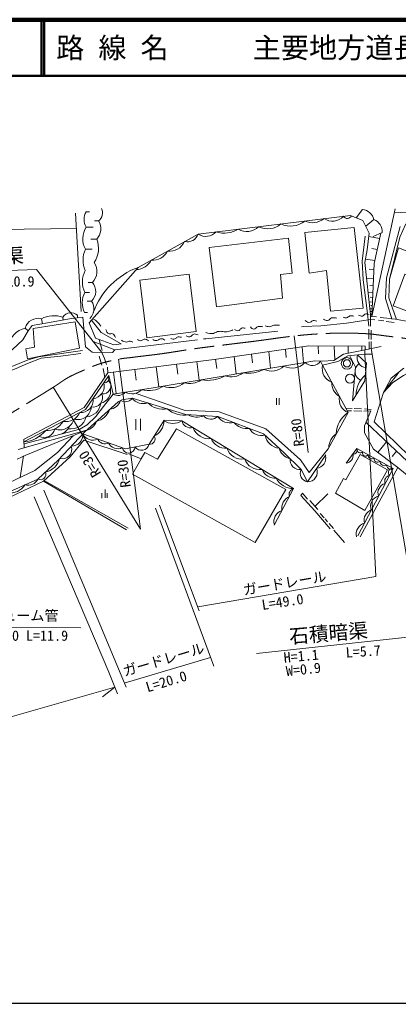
# Model space of a CAD drawing. Units: millimetres, scale not verified. Extents: x 40000 to 680000, y 20000 to 380000.
# Drawn here: x 173890 to 241209, y 205000 to 380000 of the extents above; entities that cross this region are included whole.
import ezdxf
from ezdxf.enums import TextEntityAlignment as Align

# ---------------------------------------------------------------- set-up
doc = ezdxf.new("R2010")
doc.units = ezdxf.units.MM
doc.header["$LTSCALE"] = 1000
doc.linetypes.add('CHAIN', pattern=[18.5, 12, -1.5, 3.5, -1.5])
for name, color, linetype, lineweight in [('M-BMK', 2, 'CHAIN', 13), ('M-TTL', 2, 'Continuous', 140), ('M-TTL-BAND', 7, 'Continuous', 25), ('M-TTL-LINE', 7, 'Continuous', 50), ('M-TTL-TXT', 7, 'Continuous', 13), ('M-WORK', 1, 'Continuous', 13)]:
    doc.layers.add(name, color=color, linetype=linetype, lineweight=lineweight)
doc.styles.add('ＭＳ ゴシック', font='')
doc.styles.get('ＭＳ ゴシック').set_extended_font_data('MS Gothic')

msp = doc.modelspace()

# ---------------------------------------------------------------- linework, layer by layer
at = {"layer": 'M-BMK'}
msp.add_open_spline([(159437, 301809), (163920, 304694), (165068, 305428), (168701, 307712), (173036, 310438), (175517, 311882), (179858, 314600), (181100, 315378), (181713, 315961), (183027, 316610), (184296, 317238), (185036, 317528), (186339, 318081), (186936, 318335), (187270, 318483), (187883, 318695), (189241, 319162), (190045, 319283), (191449, 319584), (192390, 319785), (192936, 319790), (193890, 319915), (196033, 320197), (197241, 320302), (199381, 320605), (201498, 320905), (202676, 321133), (204793, 321431), (206860, 321722), (208023, 321854), (210094, 322113), (212220, 322380), (213413, 322509), (215538, 322780), (218340, 323137), (219900, 323410), (222708, 323724), (224618, 323938), (225692, 324028), (227612, 324129), (230379, 324275), (231937, 324277), (234706, 324176), (236650, 324106), (237726, 323880), (239658, 323653), (242671, 323298), (244347, 323005), (247348, 322558), (248362, 322406), (248931, 322323), (249942, 322153), (250680, 322029), (250915, 321988), (251829, 321822)], degree=3, knots=[0, 0, 0, 0, 1, 1, 1, 2, 2, 2, 3, 3, 3, 4, 4, 4, 5, 5, 5, 6, 6, 6, 7, 7, 7, 8, 8, 8, 9, 9, 9, 10, 10, 10, 11, 11, 11, 12, 12, 12, 13, 13, 13, 14, 14, 14, 15, 15, 15, 16, 16, 16, 17, 17, 17, 18, 18, 18, 18], dxfattribs=at)
at = {"layer": 'M-TTL'}
msp.add_line((680000, 380000), (40000, 380000), dxfattribs=at)
at = {"layer": 'M-TTL-BAND'}
msp.add_line((40000, 205000), (579000, 205000), dxfattribs=at)
at = {"layer": 'M-TTL-LINE'}
for p, q in [((177750, 380000), (177750, 370000)), ((178250, 380000), (178250, 370000)), ((40000, 370000), (680000, 370000))]:
    msp.add_line(p, q, dxfattribs=at)
at = {"layer": 'M-WORK'}
for p, q in [((184814, 328080), (183838, 345564)), ((185715, 345784), (186306, 345791)), ((234858, 346246), (233706, 344764)), ((236519, 327166), (240666, 346367)), ((282435, 343801), (240533, 345751)), ((185730, 343100), (186941, 343114)), ((187933, 344188), (187175, 344188)), ((236840, 344426), (235408, 343256)), ((183991, 342826), (110430, 341855)), ((237890, 341046), (235946, 341451)), ((236713, 341435), (238343, 342119)), ((187584, 340950), (186560, 340945)), ((185571, 339164), (186803, 339167)), ((237453, 339109), (236475, 339280)), ((237016, 337172), (235387, 337402)), ((236848, 335543), (236031, 335642)), ((186037, 333225), (186817, 333253)), ((236783, 333900), (235565, 334027)), ((236735, 332676), (236126, 332733)), ((185476, 331471), (186308, 331482)), ((236687, 331453), (235837, 331521)), ((186674, 329920), (185885, 329916)), ((236620, 329747), (236024, 329785)), ((236654, 330600), (236228, 330631)), ((236597, 329150), (236299, 329168)), ((184187, 327412), (184181, 326947)), ((185385, 327907), (185936, 327913)), ((236573, 328554), (236155, 328576)), ((236534, 327555), (236265, 327566)), ((236268, 327535), (236287, 325488)), ((236554, 328054), (236345, 328064)), ((177754, 326799), (177966, 325912)), ((181563, 327052), (181638, 326551)), ((236271, 327185), (237302, 327105)), ((237683, 326541), (238661, 326423)), ((237961, 327039), (239164, 326893)), ((239067, 326329), (240495, 326117)), ((239305, 326813), (240702, 326710)), ((240702, 326710), (243253, 326219)), ((174866, 325127), (175414, 324655)), ((235970, 324943), (235977, 323179)), ((236382, 324747), (236361, 323118)), ((190825, 321258), (186962, 322769)), ((187998, 323110), (188553, 321171)), ((190825, 321258), (205480, 323051)), ((225183, 303008), (222708, 323724)), ((236026, 322674), (236035, 321416)), ((236364, 322737), (236357, 321482)), ((215099, 320511), (215268, 318954)), ((218202, 320956), (218487, 317978)), ((221163, 321380), (221288, 319890)), ((224124, 321804), (224329, 318955)), ((226969, 321962), (227047, 320536)), ((229825, 321939), (229907, 319479)), ((232287, 321920), (232305, 320689)), ((234749, 321900), (234746, 321151)), ((235276, 320499), (236521, 320520)), ((188518, 318520), (187994, 320107)), ((195374, 289381), (191449, 319584)), ((201782, 318714), (202019, 316916)), ((205380, 319170), (205822, 315860)), ((208692, 319593), (208914, 317939)), ((211997, 320067), (212373, 316956)), ((189008, 316346), (188708, 317917)), ((189518, 318203), (189567, 317165)), ((190559, 317291), (191044, 313478)), ((194371, 317774), (194617, 315868)), ((198184, 318258), (198654, 314662)), ((189737, 316690), (190494, 313394)), ((195374, 289381), (179858, 314600)), ((219553, 312678), (219560, 311465)), ((220004, 312685), (220004, 311472)), ((231848, 310893), (232988, 310832)), ((232091, 310438), (232861, 310409)), ((233273, 310399), (234744, 310377)), ((233384, 310832), (234654, 310785)), ((235072, 310377), (236310, 310388)), ((235194, 310737), (236384, 310674)), ((194550, 308956), (194566, 307004)), ((195391, 309003), (195391, 306940)), ((174710, 303851), (174613, 305335)), ((239111, 304888), (237560, 303017)), ((240884, 303225), (240137, 302267)), ((174595, 302375), (173961, 298548)), ((234440, 287964), (241153, 300342)), ((178097, 297867), (192874, 289210)), ((178239, 297997), (193174, 289522)), ((192796, 261258), (178200, 296285)), ((188523, 295779), (188523, 294890)), ((189086, 296422), (189086, 294946)), ((176443, 295120), (189735, 263906)), ((189459, 295747), (189459, 294906)), ((225462, 294435), (226874, 292832)), ((228683, 295665), (226391, 293380)), ((198019, 293095), (208384, 265000)), ((205821, 274856), (198751, 293610)), ((227335, 292134), (228001, 291372)), ((228176, 291166), (228620, 290658)), ((228895, 290365), (229685, 289448)), ((229728, 289194), (231643, 286965)), ((207813, 266547), (192492, 261987)), ((191301, 260044), (189735, 263906)), ((126327, 242709), (190801, 261276)), ((190801, 261276), (188603, 259536))]:
    msp.add_line(p, q, dxfattribs=at)
for points in [[(186267, 326091), (194964, 335939), (205605, 341843), (232697, 345176), (234911, 344271), (236006, 342034), (235697, 339034), (235268, 336772), (236268, 327535)], [(240065, 326757), (238948, 330385), (239107, 334067), (241509, 343203)], [(239645, 333827), (241467, 341301), (242530, 343682)], [(235290, 341492), (234782, 337048), (234957, 333731), (235655, 328176), (235956, 325486)], [(236268, 327535), (235268, 336772), (235697, 339034), (236006, 342034)], [(238110, 342022), (236890, 336613), (236519, 327166)], [(238110, 342022), (236890, 336613), (236519, 327166)], [(277657, 323192), (272506, 326820), (267673, 329439), (264546, 330748), (257341, 333367), (247501, 336938), (241263, 339382), (239645, 333827), (239524, 330506), (240889, 326674)], [(158444, 334917), (176870, 335536), (188513, 320807)], [(168183, 316431), (167939, 317100), (169844, 319592), (171383, 320385), (172589, 321306), (174446, 323052), (175414, 324655), (176081, 325607), (178827, 326051), (183112, 326813), (185143, 327067), (185604, 321814), (186778, 320830), (190365, 320782), (190825, 321258)], [(186267, 326091), (187396, 323333), (190613, 322141), (191946, 322302), (188359, 324349), (186686, 326565)], [(223995, 325361), (224305, 325385), (227447, 325527), (231971, 326027), (236276, 326647), (237042, 326599)], [(206599, 323218), (206980, 323242), (219764, 324575)], [(123563, 316141), (125817, 313538), (134181, 312158), (141878, 313459), (145036, 313951), (153035, 314491), (156813, 314745), (164975, 314913), (167089, 315951), (170613, 317498), (175422, 319474), (177255, 320022), (185087, 321117)], [(164311, 313807), (165174, 314353), (166914, 315206), (169037, 316194), (170631, 316913), (173255, 317964), (175266, 318832), (177699, 319756), (181138, 320161), (184778, 320616)], [(188513, 320807), (188946, 319742), (189311, 318663)], [(189567, 317165), (208477, 319563), (225317, 321975), (235300, 321896), (235276, 320499), (232252, 320166), (230467, 319166), (227753, 318547)], [(189567, 317165), (208477, 319563), (225317, 321975), (235300, 321896)], [(235289, 321262), (231467, 320475), (229753, 319380), (227658, 319261), (226355, 319294), (197620, 314489), (190494, 313394)], [(205571, 275519), (237236, 280917), (235276, 320499)], [(216002, 267213), (245070, 270355), (236357, 321482)], [(238180, 321856), (235289, 321262), (231467, 320475), (229753, 319380), (227658, 319261), (226355, 319294)], [(233946, 320353), (235552, 318899), (235243, 315733), (233052, 312209), (233576, 318161), (232601, 320204)], [(174664, 304557), (184606, 307172), (185891, 307918), (187431, 309426), (188780, 311188), (190494, 313394), (197620, 314489), (226355, 319294)], [(227387, 319268), (227753, 318547), (232272, 310100), (228713, 303670), (225348, 299448), (223809, 301686), (217651, 307225), (209366, 310209), (203145, 310526), (194596, 313474)], [(174563, 305309), (185356, 310991), (189567, 317165)], [(245198, 300416), (236913, 308431), (238556, 313692), (239960, 316215), (242198, 317977)], [(246745, 318108), (244230, 317818), (242103, 316692), (240246, 315454), (238556, 313692)], [(189756, 316719), (185613, 310624), (174607, 304871)], [(145136, 267712), (145051, 267204), (144500, 267336), (145075, 271083), (152362, 277805), (157131, 282353), (171040, 295541), (177135, 298279), (180729, 301660), (185419, 306635), (191395, 312039), (192038, 312373), (193894, 312682), (201655, 310278), (203420, 309751), (209112, 309423), (217261, 306311), (220935, 302955), (223934, 299955), (225045, 297781), (228315, 302605)], [(236310, 310388), (235225, 307722), (235202, 306484), (236773, 303603), (241153, 300342), (243867, 298080), (251057, 294937), (255985, 294295), (262722, 294914), (266245, 294866), (275316, 291843), (279434, 291628), (287790, 289414), (292695, 289343), (301503, 293676), (307026, 299223), (310526, 299246), (312406, 298508), (314343, 287669), (315470, 285955)], [(185113, 306311), (192679, 303665), (196901, 304459), (199599, 308744), (202726, 308649), (222588, 296571), (219142, 290076)], [(304890, 302258), (302139, 300121), (295653, 298682), (285856, 299602), (285009, 293147), (279851, 293480), (275947, 293385), (265742, 296353), (260674, 296437), (254695, 296046), (249315, 297395), (244935, 299426), (235464, 308309)], [(235464, 308309), (244935, 299426), (249315, 297395), (254695, 296046), (260674, 296437), (265742, 296353), (275947, 293385), (279851, 293480), (285009, 293147), (285628, 292981), (287961, 290822), (292548, 290711), (299531, 294195), (303745, 298361), (305792, 301861), (310006, 304860)], [(173449, 301839), (174960, 302546), (185775, 306957), (173627, 303551)], [(193279, 302786), (195494, 301854), (196113, 302997), (198367, 301823), (201747, 307187), (221189, 296395), (215781, 286995), (193975, 299144), (195494, 301854)], [(310526, 299246), (307026, 299223), (301503, 293676), (292695, 289343), (287790, 289414), (279434, 291628), (275316, 291843), (266245, 294866), (262722, 294914), (255985, 294295), (251057, 294937), (243867, 298080), (241153, 300342), (236773, 303603), (235202, 306484)], [(158705, 259820), (148183, 266855), (145136, 267712), (145588, 270283), (149802, 274116), (160705, 284400), (167681, 291019), (171918, 294947), (178097, 297867), (182861, 302218), (185313, 305170), (192979, 302623)], [(183389, 305984), (180613, 303010), (176581, 299788), (168535, 295979), (162358, 288986), (155962, 283209), (148032, 275850)], [(231963, 301075), (233836, 303694), (240279, 300123), (233985, 288166)], [(229080, 289404), (226382, 292610), (223906, 295340), (224192, 295736), (225081, 294721)], [(184744, 271830), (164175, 271884), (148984, 293771)]]:
    msp.add_lwpolyline(points, dxfattribs=at)
for points in [[(225388, 334908), (224580, 342161), (233365, 343042), (234972, 328669), (229175, 328157), (228413, 335347)], [(208870, 328917), (207585, 339487), (221690, 341130), (222333, 334881), (220262, 334666), (220619, 330453)], [(195261, 333671), (203998, 334719), (205244, 324509), (196514, 323382)], [(242361, 334738), (245900, 333675), (246678, 335596), (267143, 328735), (266858, 327624), (269413, 326878), (267921, 322307), (260811, 322799), (244464, 328354), (244083, 327672), (240274, 329084)], [(174986, 321422), (176538, 321711), (176302, 325060), (183764, 326252), (184537, 321544), (175254, 319636)], [(230035, 295746), (231453, 298349), (231876, 298106), (234405, 302624), (239304, 299936), (235283, 292667)]]:
    msp.add_lwpolyline(points, close=True, dxfattribs=at)
for centre, radius in [((232093, 318849), 1020), ((232082, 318859), 645), ((232614, 316127), 811)]:
    msp.add_circle(centre, radius, dxfattribs=at)
for centre, radius, start, end in [((187899, 344454), 2558, 148.02672, 211.97328), ((186729, 345638), 1884, 309.70189, 23.13921), ((229483, 346832), 2683, 236.38451, 317.64239), ((232145, 345420), 786, 210.22527, 336.5128), ((234628, 344006), 2252, 10.75062, 84.13622), ((188869, 341002), 3776, 146.24771, 209.13416), ((185603, 342802), 2711, 316.93833, 30.75133), ((214272, 345299), 2984, 239.64258, 314.38432), ((217966, 346547), 3743, 244.57149, 309.4554), ((222052, 347289), 4014, 244.83082, 309.19608), ((225952, 347165), 3283, 245.46438, 308.56252), ((236106, 342305), 2245, 355.25959, 70.89893), ((203696, 342471), 2010, 256.24799, 341.7959), ((206973, 344006), 2559, 237.68239, 316.34451), ((210257, 346850), 4828, 252.74658, 301.28032), ((183593, 339292), 4321, 324.65587, 22.56775), ((200467, 341862), 3062, 264.06804, 333.97585), ((189785, 337253), 4628, 155.60986, 204.07094), ((197647, 339965), 2754, 262.68071, 335.36317), ((184826, 335205), 2788, 315.5587, 34.70141), ((194483, 338707), 3176, 272.2073, 332.35504), ((189264, 333337), 4222, 151.29142, 206.21785), ((199572, 323378), 13379, 110.14704, 160.27426), ((184960, 331663), 2444, 314.51516, 40.57678), ((189074, 329597), 4057, 152.48545, 204.80283), ((184653, 328581), 2424, 314.64368, 33.52378), ((179953, 322511), 4818, 70.47578, 117.15237), ((183025, 326141), 1723, 47.56206, 148.05074), ((177158, 324496), 2378, 75.494, 164.62662), ((175806, 321263), 3977, 103.67472, 168.92465), ((235732, 319884), 1846, 165.29433, 261.83141), ((222334, 321113), 3104, 241.84816, 317.13806), ((225891, 320253), 1792, 224.31175, 326.63311), ((230323, 317944), 2640, 166.79597, 249.49696), ((235251, 317399), 1735, 125.87911, 244.04125), ((211494, 319985), 3521, 252.34784, 306.63838), ((214542, 322931), 5848, 260.67547, 298.31075), ((218648, 320734), 3239, 245.70292, 313.2833), ((238178, 313300), 4476, 129.28441, 180.5882), ((483285, 124786), 309182, 141.48294, 142.30444), ((186601, 314882), 2337, 278.20354, 13.38954), ((188671, 314835), 1414, 260.62828, 44.58833), ((189029, 316117), 711, 257.53031, 34.06278), ((200787, 318118), 3582, 248.10312, 310.8831), ((204116, 318980), 3703, 254.57113, 304.41509), ((207354, 322039), 6221, 259.3934, 299.59282), ((232112, 315314), 2719, 176.68048, 239.61245), ((186973, 312714), 1637, 257.03265, 26.28716), ((187817, 313954), 2241, 282.641, 11.34343), ((191384, 314852), 1709, 238.59841, 318.87473), ((193821, 315832), 2397, 241.35019, 316.12296), ((196810, 318797), 4795, 254.76142, 303.42261), ((184735, 312306), 2216, 266.52914, 6.78722), ((185646, 312036), 2675, 271.66993, 354.22614), ((189556, 313056), 2408, 277.73819, 340.83544), ((192644, 313558), 1527, 237.84166, 324.98824), ((195855, 314123), 2433, 216.32022, 289.25215), ((199383, 314535), 3842, 224.81736, 280.75501), ((233315, 312503), 2620, 169.74868, 246.54426), ((182030, 311359), 2864, 261.38669, 333.80643), ((184247, 311202), 2360, 253.27754, 357.97238), ((186723, 311792), 3351, 283.81295, 340.43832), ((203127, 314366), 4709, 229.98869, 279.57743), ((234968, 306138), 4791, 124.23508, 177.83298), ((178865, 309998), 3107, 263.46401, 331.7291), ((181022, 309656), 2643, 250.46697, 344.33463), ((182969, 310010), 2831, 260.05175, 346.77185), ((185191, 309360), 2473, 283.66858, 340.5827), ((196475, 308655), 3052, 296.1135, 359.49503), ((201110, 311114), 2947, 237.49078, 303.24439), ((204236, 308927), 1535, 190.44667, 286.94825), ((205368, 311813), 2548, 235.1181, 298.28633), ((207908, 310616), 1694, 218.12758, 315.27685), ((211312, 310891), 2644, 213.71376, 284.48068), ((214276, 310223), 2980, 219.41431, 278.78013), ((174208, 310432), 5560, 274.48183, 320.71129), ((178187, 307673), 2017, 245.29019, 345.39073), ((180612, 308411), 2214, 285.97802, 338.1454), ((183165, 306093), 1960, 267.00389, 6.38207), ((186894, 307153), 1970, 205.33098, 296.12621), ((207503, 308437), 2984, 199.13288, 278.26204), ((216939, 308525), 2537, 209.46727, 283.60214), ((231880, 303797), 3042, 123.97495, 178.09311), ((189044, 305949), 1401, 203.74736, 297.70983), ((191327, 305473), 1802, 205.10558, 296.35161), ((196994, 305417), 962, 264.44399, 31.16454), ((210458, 306481), 2716, 201.5437, 275.85121), ((220263, 306536), 2768, 189.90851, 265.26141), ((181462, 303558), 1702, 253.56883, 19.81713), ((193255, 304048), 1144, 189.53995, 356.99847), ((195544, 304786), 1396, 214.83229, 346.45904), ((213368, 304568), 2749, 196.68555, 280.70936), ((222362, 304273), 2380, 192.01003, 260.34798), ((233160, 303436), 723, 267.96213, 20.89684), ((234486, 303589), 659, 170.87819, 311.1325), ((235387, 302863), 520, 153.81561, 328.19507), ((177871, 302665), 3196, 280.57542, 346.63062), ((216634, 302874), 2933, 200.09597, 277.29894), ((223751, 301742), 1797, 174.12879, 275.87121), ((226536, 301955), 1770, 274.65022, 17.10416), ((231791, 302452), 1369, 277.84877, 11.01021), ((236506, 302547), 678, 176.38261, 305.62808), ((237521, 301894), 628, 170.77963, 311.23105), ((238778, 301480), 845, 183.91104, 298.09965), ((177606, 299103), 949, 240.23347, 26.24776), ((219222, 300789), 2364, 200.39039, 277.00452), ((225297, 299280), 1521, 153.66499, 260.46443), ((225075, 299519), 1739, 269.03011, 22.72427), ((239875, 300694), 700, 176.6957, 305.31498), ((240128, 299440), 699, 77.50812, 226.96147), ((175368, 299120), 1956, 253.82007, 334.56095), ((222545, 299967), 3396, 206.66802, 270.72689), ((239802, 297922), 1018, 98.50217, 205.96743), ((172240, 298854), 3045, 260.36621, 328.01481), ((222876, 295516), 1093, 105.23432, 198.86988), ((239285, 295825), 1699, 103.57674, 200.89286), ((222758, 293090), 2266, 113.8643, 190.2399), ((238080, 293457), 1803, 102.24403, 202.22557), ((221172, 290711), 2078, 108.03365, 196.07054), ((237091, 290933), 1963, 110.26057, 194.20903), ((235823, 288442), 2107, 107.53403, 191.88566)]:
    msp.add_arc(centre, radius, start, end, dxfattribs=at)
for points, knots in [([(231406, 327060), (231633, 326966), (231768, 326919), (232003, 326947), (232275, 326980), (232350, 327218), (232615, 327286), (232880, 327354), (233024, 327329), (233315, 327281)], [0, 0, 0, 0, 1, 1, 1, 2, 2, 2, 3, 3, 3, 3]), ([(234144, 327455), (234447, 327325), (234758, 327126), (235028, 327346), (235129, 327427), (235132, 327525), (235232, 327606), (235480, 327806), (235757, 327650), (236044, 327546)], [0, 0, 0, 0, 1, 1, 1, 2, 2, 2, 3, 3, 3, 3]), ([(187021, 326735), (187361, 326528), (187486, 326449), (187734, 326206), (187994, 325952), (188075, 325819), (188298, 325466)], [0, 0, 0, 0, 1, 1, 1, 2, 2, 2, 2]), ([(217557, 325548), (217823, 325431), (217957, 325388), (218227, 325376), (218584, 325361), (218753, 325577), (219106, 325627), (219474, 325680), (219632, 325663), (220056, 325623)], [0, 0, 0, 0, 1, 1, 1, 2, 2, 2, 3, 3, 3, 3]), ([(224673, 326472), (224950, 326269), (225222, 325995), (225548, 326155), (225672, 326216), (225703, 326310), (225823, 326381), (226131, 326563), (226378, 326456), (226740, 326381)], [0, 0, 0, 0, 1, 1, 1, 2, 2, 2, 3, 3, 3, 3]), ([(227897, 326729), (228135, 326556), (228320, 326436), (228623, 326454), (228965, 326475), (229026, 326844), (229357, 326934), (229698, 327026), (229904, 326967), (230260, 326870)], [0, 0, 0, 0, 1, 1, 1, 2, 2, 2, 3, 3, 3, 3]), ([(189208, 324894), (189340, 324548), (189424, 324193), (189800, 324097), (190020, 324041), (190162, 324196), (190379, 324133), (190697, 324039), (190779, 323758), (190901, 323463)], [0, 0, 0, 0, 1, 1, 1, 2, 2, 2, 3, 3, 3, 3]), ([(203509, 323731), (203809, 323623), (204035, 323509), (204324, 323646), (204515, 323736), (204539, 323909), (204726, 324006), (205040, 324167), (205288, 324048), (205626, 323942)], [0, 0, 0, 0, 1, 1, 1, 2, 2, 2, 3, 3, 3, 3]), ([(207000, 324326), (207543, 324182), (207818, 324067), (208323, 324189), (208632, 324263), (208766, 324424), (209074, 324506), (209785, 324696), (210250, 324292), (210957, 324495), (211305, 324595), (211463, 324648), (211814, 324845)], [0, 0, 0, 0, 1, 1, 1, 2, 2, 2, 3, 3, 3, 4, 4, 4, 4]), ([(212108, 324852), (212381, 324725), (212606, 324591), (212891, 324715), (213094, 324804), (213102, 325013), (213303, 325106), (213547, 325219), (213727, 325161), (213991, 325096)], [0, 0, 0, 0, 1, 1, 1, 2, 2, 2, 3, 3, 3, 3]), ([(214933, 325339), (215086, 325144), (215236, 324986), (215504, 324948), (215849, 324898), (215925, 325342), (216266, 325413), (216587, 325481), (216775, 325429), (217102, 325329)], [0, 0, 0, 0, 1, 1, 1, 2, 2, 2, 3, 3, 3, 3]), ([(192022, 322967), (192339, 322771), (192512, 322638), (192865, 322641), (193125, 322643), (193253, 322834), (193511, 322799), (193715, 322772), (193818, 322717), (193997, 322598)], [0, 0, 0, 0, 1, 1, 1, 2, 2, 2, 3, 3, 3, 3]), ([(194833, 323085), (195100, 322952), (195279, 322833), (195563, 322905), (195752, 322953), (195809, 323100), (195997, 323149), (196332, 323236), (196547, 323042), (196833, 322852)], [0, 0, 0, 0, 1, 1, 1, 2, 2, 2, 3, 3, 3, 3]), ([(197553, 323075), (197812, 322945), (197970, 322871), (198251, 322895), (198549, 322920), (198641, 323204), (198939, 323233), (199247, 323264), (199424, 323163), (199700, 323011)], [0, 0, 0, 0, 1, 1, 1, 2, 2, 2, 3, 3, 3, 3]), ([(200759, 323307), (201032, 323200), (201226, 323097), (201499, 323202), (201689, 323274), (201724, 323440), (201912, 323519), (202175, 323629), (202357, 323560), (202642, 323487)], [0, 0, 0, 0, 1, 1, 1, 2, 2, 2, 3, 3, 3, 3])]:
    msp.add_open_spline(points, degree=3, knots=knots, dxfattribs=at)

# ---------------------------------------------------------------- texts
at = {"layer": 'M-TTL-TXT', "style": 'ＭＳ ゴシック'}
msp.add_text('路 線 名      主要地方道長門油谷線', height=3666, dxfattribs=at).set_placement((180380, 375000), align=Align.MIDDLE_LEFT)
at = {"layer": 'M-WORK', "style": 'ＭＳ ゴシック'}
for s, height, rotation, p in [('石積暗渠', 2566, 1.924, (160710, 335558)), ('R=80', 1833, 96.814, (225032, 304268)), ('R=30', 1833, 121.602, (188899, 299586)), ('R=30', 1833, 97.405, (194205, 296959)), ('ガードレール', 1833, 9.674, (213845, 277072)), ('L=49.0', 1833, 8.653, (217150, 274424)), ('石積暗渠', 2566, 4.685, (221998, 268227)), ('ガードレール', 1833, 16.607, (192693, 262625)), ('H=1.1', 1833, 5.19, (220962, 265049)), ('L=5.7', 1833, 3.871, (231954, 265949)), ('W=0.9', 1833, 6.09, (221400, 262635)), ('L=20.0', 1833, 16.666, (196788, 259796))]:
    msp.add_text(s, height=height, rotation=rotation, dxfattribs=at).set_placement(p, align=Align.BOTTOM_LEFT)
for s, p in [('L=10.9', (169053, 331977)), ('ヒューム管', (168283, 272521)), ('φ=200 L=11.9', (166890, 268950))]:
    msp.add_text(s, height=1833, dxfattribs=at).set_placement(p, align=Align.BOTTOM_LEFT)

doc.saveas('drawing.dxf')
